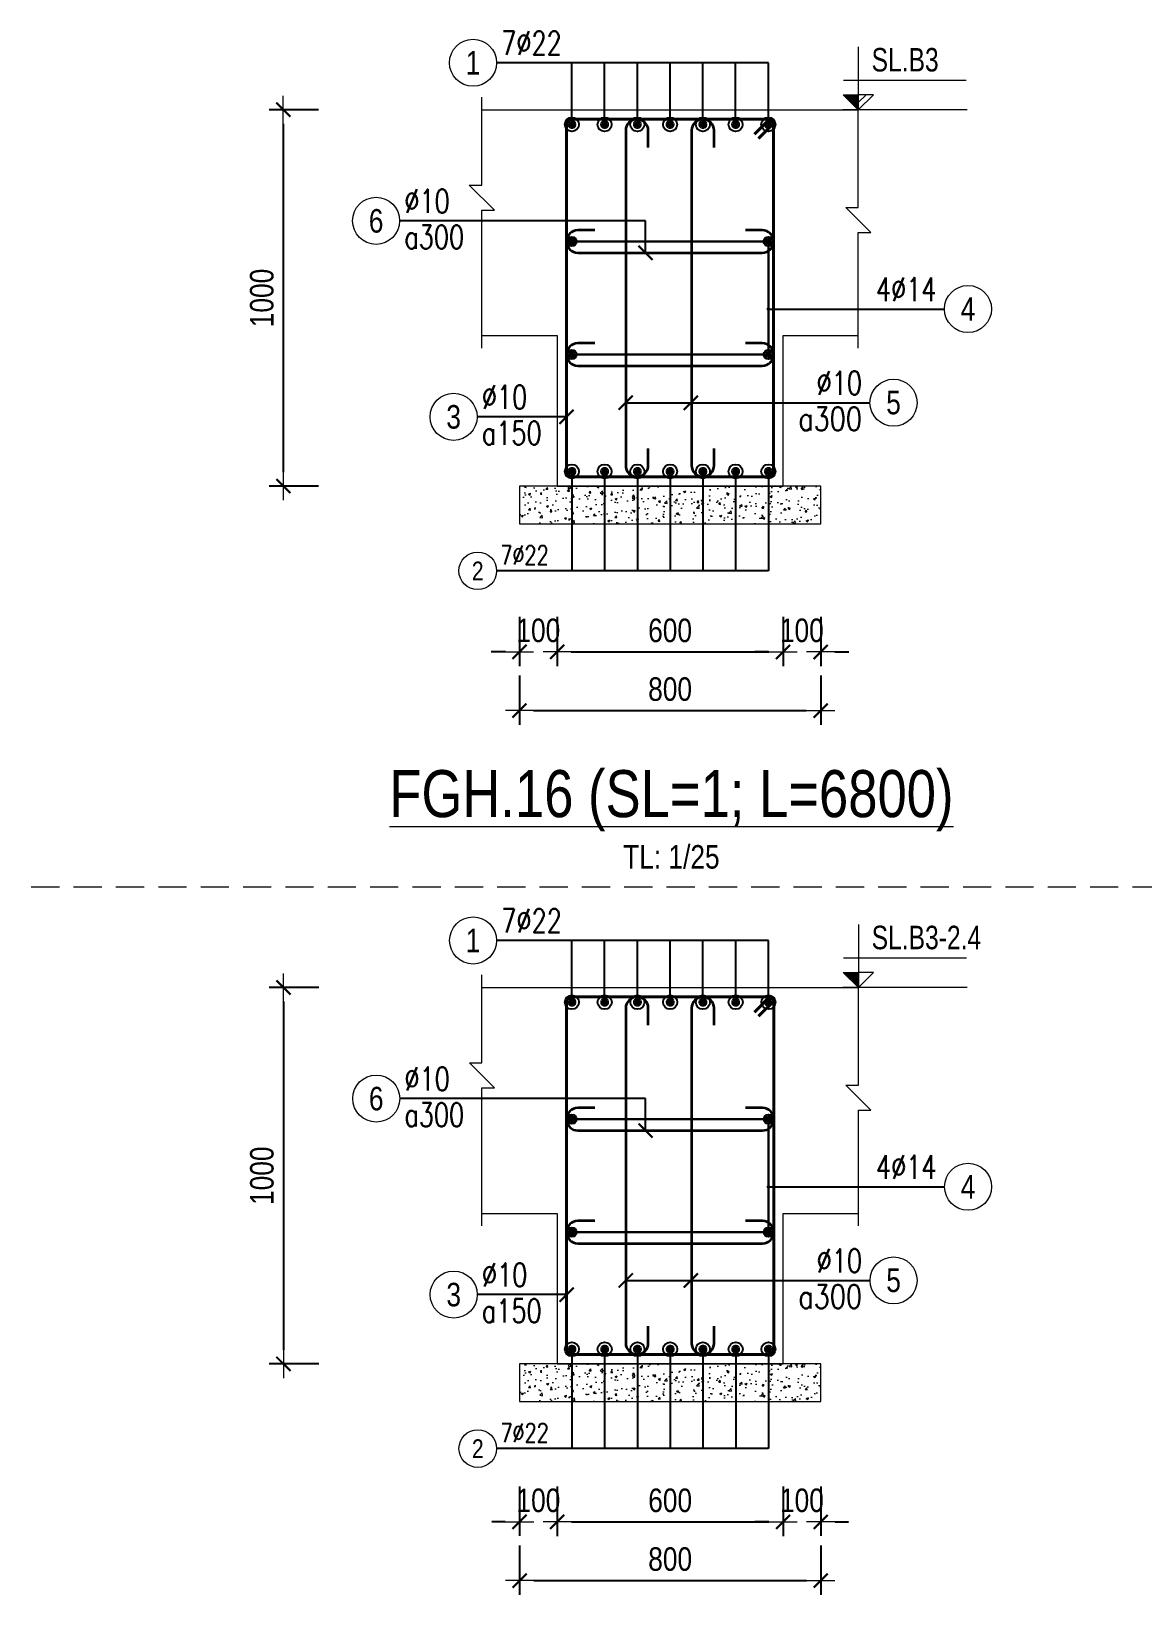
# Model space of a CAD drawing. Header units: millimetres. Extents: x -134772 to 596971, y -129535 to 35703.
# Drawn here: x 42957 to 45910, y -13426 to -9272 of the extents above; entities that cross this region are included whole.
import ezdxf
from ezdxf.enums import TextEntityAlignment as Align

# ---------------------------------------------------------------- set-up
doc = ezdxf.new("R2010")
doc.units = ezdxf.units.MM
doc.header["$MEASUREMENT"] = 0
doc.linetypes.add('HIDDEN', pattern=[0.375, 0.25, -0.125])
doc.layers.get('Defpoints').update_dxf_attribs({"color": 252})
for name, color, linetype, lineweight in [('NDC_S_ANNO', 7, 'Continuous', 20), ('NDC_S_CONTINUOUS', 3, 'Continuous', 20), ('NDC_S_DIM', 1, 'Continuous', 9), ('NDC_S_HATCH MATERIAL', 8, 'Continuous', 13), ('NDC_S_REBAR', 4, 'Continuous', 35), ('NDC_S_STIRRUP', 4, 'Continuous', 40), ('NDC_S_TEXT SYMBOL', 7, 'Continuous', 20), ('NDC_S_THIN LINE', 1, 'Continuous', 5), ('NDC_S_VN TEXT', 7, 'Continuous', 9)]:
    doc.layers.add(name, color=color, linetype=linetype, lineweight=lineweight)
doc.styles.add('ARIAL', font='arial.ttf', dxfattribs={"width": 0.8})
doc.styles.add('NDC_ANNO', font='', dxfattribs={"width": 0.8})
doc.styles.add('NDC_ROMANS', font='romans.shx', dxfattribs={"width": 0.8})
doc.styles.get('NDC_ANNO').set_extended_font_data('Dotum')
doc.dimstyles.new('NDC_dim_25', dxfattribs={"dimscale": 25, "dimtxt": 2.5, "dimasz": 1.5, "dimexe": 1.5, "dimexo": 0, "dimgap": 1, "dimtad": 1, "dimdec": 0, "dimzin": 0, "dimdsep": 46, "dimtxsty": 'ARIAL', "dimblk": 'DIMMARK', "dimcen": 0.09, "dimdle": 1.2, "dimclrd": 1, "dimclre": 1, "dimclrt": 3, "dimadec": 0, "dimazin": 0, "dimtfac": 1, "dimtdec": 0, "dimtix": 1, "dimtofl": 0, "dimtmove": 0, "dimatfit": 3, "dimfxl": 3.75, "dimfxlon": 1, "dimtolj": 1, "dimtzin": 0, "dimarcsym": 0})

# ---------------------------------------------------------------- blocks, each defined once
blk = doc.blocks.new('DIMMARK')
at = {"layer": 'NDC_S_DIM', "color": 1}
blk.add_line((-1.5, 0), (1, 0), dxfattribs=at)
at = {"layer": 'NDC_S_DIM', "color": 2, "const_width": 0.15}
blk.add_lwpolyline([(-0.5, -0.5), (0.5, 0.5)], dxfattribs=at)
blk = doc.blocks.new('*D1649')
at = {"layer": 'Defpoints', "color": 0, "linetype": 'HIDDEN', "transparency": 16777216}
for p in [(44254.3, -10621.4), (45054.3, -10621.4), (45054.3, -11077.4)]:
    blk.add_point(p, dxfattribs=at)
at = {"layer": 'NDC_S_DIM', "color": 1, "linetype": 'HIDDEN', "lineweight": -2, "transparency": 16777216}
for p, q in [((44254.3, -10983.6), (44254.3, -11114.9)), ((45054.3, -10983.6), (45054.3, -11114.9)), ((44291.8, -11077.4), (45016.8, -11077.4))]:
    blk.add_line(p, q, dxfattribs=at)
at = {"layer": 'NDC_S_DIM', "color": 1, "linetype": 'HIDDEN', "lineweight": -2, "transparency": 16777216, "xscale": 37.5, "yscale": 37.5, "zscale": 37.5, "rotation": 180}
blk.add_blockref('DIMMARK', (44254.3, -11077.4), dxfattribs=at)
at = {"layer": 'NDC_S_DIM', "color": 1, "linetype": 'HIDDEN', "lineweight": -2, "transparency": 16777216, "xscale": 37.5, "yscale": 37.5, "zscale": 37.5}
blk.add_blockref('DIMMARK', (45054.3, -11077.4), dxfattribs=at)
at = {"layer": 'NDC_S_DIM', "color": 3, "linetype": 'HIDDEN', "transparency": 16777216, "insert": (44654.3, -11020.5), "char_height": 62.5, "attachment_point": 5, "style": 'ARIAL'}
blk.add_mtext('\\A1;800', dxfattribs=at)
blk = doc.blocks.new('kata_block_TD')
at = {"color": 6, "linetype": 'ByBlock', "lineweight": -2, "style": 'ARIAL', "width": 0.8}
blk.add_attdef('SECTDET2', text='', height=5, dxfattribs=at).set_placement((0, 7.97), align=Align.CENTER)
at = {"color": 0, "linetype": 'ByBlock', "lineweight": -2, "style": 'ARIAL', "width": 0.8}
blk.add_attdef('SECTDET1', text='', height=5, dxfattribs=at).set_placement((0, 1.47), align=Align.CENTER)
at = {"color": 3, "lineweight": 25, "style": 'ARIAL', "width": 0.8}
blk.add_attdef('SSCALE', text='', height=2.5, dxfattribs=at).set_placement((0, -4), align=Align.CENTER)
blk = doc.blocks.new('*D1650')
at = {"layer": 'Defpoints', "color": 0, "linetype": 'HIDDEN', "transparency": 16777216}
for p in [(45054.3, -10621.4), (44954.3, -10827.7), (45054.3, -10921.4)]:
    blk.add_point(p, dxfattribs=at)
at = {"layer": 'NDC_S_DIM', "color": 1, "linetype": 'HIDDEN', "lineweight": -2, "transparency": 16777216}
for p, q in [((44954.3, -10827.7), (44954.3, -10958.9)), ((45054.3, -10827.7), (45054.3, -10958.9)), ((44916.8, -10921.4), (44879.3, -10921.4)), ((45091.8, -10921.4), (45129.3, -10921.4))]:
    blk.add_line(p, q, dxfattribs=at)
at = {"layer": 'NDC_S_DIM', "color": 1, "linetype": 'HIDDEN', "lineweight": -2, "transparency": 16777216, "xscale": 37.5, "yscale": 37.5, "zscale": 37.5}
blk.add_blockref('DIMMARK', (44954.3, -10921.4), dxfattribs=at)
at = {"layer": 'NDC_S_DIM', "color": 1, "linetype": 'HIDDEN', "lineweight": -2, "transparency": 16777216, "xscale": 37.5, "yscale": 37.5, "zscale": 37.5, "rotation": 180}
blk.add_blockref('DIMMARK', (45054.3, -10921.4), dxfattribs=at)
at = {"layer": 'NDC_S_DIM', "color": 3, "linetype": 'HIDDEN', "transparency": 16777216, "insert": (45004.3, -10864.5), "char_height": 62.5, "attachment_point": 5, "style": 'ARIAL'}
blk.add_mtext('\\A1;100', dxfattribs=at)
blk = doc.blocks.new('*D1651')
at = {"layer": 'Defpoints', "color": 0, "linetype": 'HIDDEN', "transparency": 16777216}
for p in [(44254.3, -10621.4), (44354.3, -10827.7), (44254.3, -10921.4)]:
    blk.add_point(p, dxfattribs=at)
at = {"layer": 'NDC_S_DIM', "color": 1, "linetype": 'HIDDEN', "lineweight": -2, "transparency": 16777216}
for p, q in [((44254.3, -10827.7), (44254.3, -10958.9)), ((44354.3, -10827.7), (44354.3, -10958.9)), ((44216.8, -10921.4), (44179.3, -10921.4)), ((44391.8, -10921.4), (44429.3, -10921.4))]:
    blk.add_line(p, q, dxfattribs=at)
at = {"layer": 'NDC_S_DIM', "color": 1, "linetype": 'HIDDEN', "lineweight": -2, "transparency": 16777216, "xscale": 37.5, "yscale": 37.5, "zscale": 37.5}
blk.add_blockref('DIMMARK', (44254.3, -10921.4), dxfattribs=at)
at = {"layer": 'NDC_S_DIM', "color": 1, "linetype": 'HIDDEN', "lineweight": -2, "transparency": 16777216, "xscale": 37.5, "yscale": 37.5, "zscale": 37.5, "rotation": 180}
blk.add_blockref('DIMMARK', (44354.3, -10921.4), dxfattribs=at)
at = {"layer": 'NDC_S_DIM', "color": 3, "linetype": 'HIDDEN', "transparency": 16777216, "insert": (44304.3, -10864.5), "char_height": 62.5, "attachment_point": 5, "style": 'ARIAL'}
blk.add_mtext('\\A1;100', dxfattribs=at)
blk = doc.blocks.new('kata_block_THEP')
at = {"layer": 'NDC_S_REBAR', "color": 0}
for p, q in [((-0.5, 0), (0.5, 0)), ((-0.35, 0.35), (0.35, -0.35)), ((0.35, 0.35), (-0.35, -0.35)), ((0, 0.5), (0, -0.5))]:
    blk.add_line(p, q, dxfattribs=at)
at = {"layer": 'NDC_S_REBAR', "color": 0, "const_width": 0.0833}
blk.add_lwpolyline([(-0.5, 0, 1), (0.5, 0, 1), (-0.5, 0, 1)], format="xyb", dxfattribs=at)
blk = doc.blocks.new('kata_block_CT')
at = {"layer": 'NDC_S_ANNO'}
blk.add_hatch(color=3, dxfattribs=at).paths.add_polyline_path([(0, 1.6), (-1.61, 1.6), (0, 0)])
at = {"layer": 'NDC_S_ANNO', "ltscale": 50}
h = blk.add_hatch(dxfattribs=at)
h.set_pattern_fill('ANSI31', color=256, scale=1.406251, style=0)
h.set_pattern_definition([(45, (0, 5e-12), (-3.157, 3.157), [])])
h.paths.add_polyline_path([(0, 1.6), (0, 0), (1.61, 1.6)])
for p, q in [((-1.59, 3.14), (11.47, 3.14)), ((11.56, 0), (-1.64, 0))]:
    blk.add_line(p, q, dxfattribs=at)
for points in [[(0, 6.69), (0, 0)], [(0, 0), (-1.61, 1.6), (0, 1.6)], [(0, 0), (1.61, 1.6), (0, 1.6)]]:
    blk.add_lwpolyline(points, dxfattribs=at)
at = {"layer": 'NDC_S_ANNO', "color": 8, "ltscale": 50}
blk.add_lwpolyline([(0, 0), (-1.61, 1.6), (0, 1.6)], dxfattribs=at)
at = {"layer": 'NDC_S_TEXT SYMBOL', "color": 3, "style": 'NDC_ANNO', "width": 0.8}
blk.add_attdef('CT', (1.41, 4.07), '', height=2.5, dxfattribs=at)
blk = doc.blocks.new('*D1652')
at = {"layer": 'Defpoints', "color": 0, "transparency": 16777216}
for p in [(44354.3, -10521.4), (44954.3, -10521.4), (44954.3, -10921.4)]:
    blk.add_point(p, dxfattribs=at)
at = {"layer": 'NDC_S_DIM', "color": 1, "lineweight": -2, "transparency": 16777216}
for p, q in [((44354.3, -10827.7), (44354.3, -10958.9)), ((44954.3, -10827.7), (44954.3, -10958.9)), ((44391.8, -10921.4), (44916.8, -10921.4))]:
    blk.add_line(p, q, dxfattribs=at)
at = {"layer": 'NDC_S_DIM', "color": 1, "lineweight": -2, "transparency": 16777216, "xscale": 37.5, "yscale": 37.5, "zscale": 37.5, "rotation": 180}
blk.add_blockref('DIMMARK', (44354.3, -10921.4), dxfattribs=at)
at = {"layer": 'NDC_S_DIM', "color": 1, "lineweight": -2, "transparency": 16777216, "xscale": 37.5, "yscale": 37.5, "zscale": 37.5}
blk.add_blockref('DIMMARK', (44954.3, -10921.4), dxfattribs=at)
at = {"layer": 'NDC_S_DIM', "color": 3, "transparency": 16777216, "insert": (44654.3, -10864.5), "char_height": 62.5, "attachment_point": 5, "style": 'ARIAL'}
blk.add_mtext('\\A1;600', dxfattribs=at)
blk = doc.blocks.new('*D1653')
at = {"layer": 'Defpoints', "color": 0, "transparency": 16777216}
for p in [(44132.9, -9480.9), (43626.9, -10480.9), (44132.9, -10480.9)]:
    blk.add_point(p, dxfattribs=at)
at = {"layer": 'NDC_S_DIM', "color": 1, "lineweight": -2, "transparency": 16777216}
for p, q in [((43720.6, -9480.9), (43589.4, -9480.9)), ((43626.9, -9518.4), (43626.9, -10443.4)), ((43720.6, -10480.9), (43589.4, -10480.9))]:
    blk.add_line(p, q, dxfattribs=at)
at = {"layer": 'NDC_S_DIM', "color": 1, "lineweight": -2, "transparency": 16777216, "xscale": 37.5, "yscale": 37.5, "zscale": 37.5}
for p, rotation in [((43626.9, -9480.9), 90), ((43626.9, -10480.9), 270)]:
    blk.add_blockref('DIMMARK', p, dxfattribs=dict(at, rotation=rotation))
at = {"layer": 'NDC_S_DIM', "color": 3, "transparency": 16777216, "insert": (43570, -9980.9), "char_height": 62.5, "attachment_point": 5, "rotation": 90, "style": 'ARIAL'}
blk.add_mtext('\\A1;1000', dxfattribs=at)
blk = doc.blocks.new('*U11')
blk.add_circle((-2.5, 0), 2.5)
at = {"layer": 'NDC_S_VN TEXT', "color": 3, "style": 'NDC_ROMANS', "width": 0.75}
for tag, p in [('DK1', (0.5, 0.85)), ('KC1', (0.5, -2.97))]:
    blk.add_attdef(tag, p, '', height=2.5, dxfattribs=at)
at = {"layer": 'NDC_S_VN TEXT', "color": 7, "style": 'ARIAL', "width": 0.8}
blk.add_attdef('SH2', text='', height=2.5, dxfattribs=at).set_placement((-2.5, 0), align=Align.MIDDLE)
blk = doc.blocks.new('*U623')
blk.add_circle((-2.5, 0), 2.5)
at = {"layer": 'NDC_S_VN TEXT', "color": 3, "style": 'NDC_ROMANS', "width": 0.75}
blk.add_attdef('DK1', (0.5, 0.85), '', height=2.5, dxfattribs=at)
at = {"layer": 'NDC_S_VN TEXT', "color": 7, "style": 'ARIAL', "width": 0.8}
blk.add_attdef('SH2', text='', height=2.5, dxfattribs=at).set_placement((-2.5, 0), align=Align.MIDDLE)
blk = doc.blocks.new('*U624')
blk.add_circle((2.5, 0), 2.5)
at = {"layer": 'NDC_S_VN TEXT', "color": 3, "style": 'NDC_ROMANS', "width": 0.75}
blk.add_attdef('DK2', text='', height=2.5, dxfattribs=at).set_placement((-0.85, 0.85), align=Align.RIGHT)
at = {"layer": 'NDC_S_VN TEXT', "color": 7, "style": 'ARIAL', "width": 0.8}
blk.add_attdef('SH3', text='', height=2.5, dxfattribs=at).set_placement((2.5, 0), align=Align.MIDDLE)
blk = doc.blocks.new('*U12')
blk.add_circle((2.5, 0), 2.5)
at = {"layer": 'NDC_S_VN TEXT', "color": 3, "style": 'NDC_ROMANS'}
for tag, width, p in [('DK2', 0.75, (-0.85, 0.85)), ('KC2', 0.8, (-0.85, -2.97))]:
    blk.add_attdef(tag, text='', height=2.5, dxfattribs=dict(at, width=width)).set_placement(p, align=Align.RIGHT)
at = {"layer": 'NDC_S_VN TEXT', "color": 7, "style": 'ARIAL', "width": 0.8}
blk.add_attdef('SH3', text='', height=2.5, dxfattribs=at).set_placement((2.5, 0), align=Align.MIDDLE)
blk = doc.blocks.new('*D1698')
at = {"layer": 'Defpoints', "color": 0, "transparency": 16777216}
for p in [(44133.1, -11813.1), (43627.1, -12813.1), (44133.1, -12813.1)]:
    blk.add_point(p, dxfattribs=at)
at = {"layer": 'NDC_S_DIM', "color": 1, "lineweight": -2, "transparency": 16777216}
for p, q in [((43720.8, -11813.1), (43589.6, -11813.1)), ((43627.1, -11850.6), (43627.1, -12775.6)), ((43720.8, -12813.1), (43589.6, -12813.1))]:
    blk.add_line(p, q, dxfattribs=at)
at = {"layer": 'NDC_S_DIM', "color": 1, "lineweight": -2, "transparency": 16777216, "xscale": 37.5, "yscale": 37.5, "zscale": 37.5}
for p, rotation in [((43627.1, -11813.1), 90), ((43627.1, -12813.1), 270)]:
    blk.add_blockref('DIMMARK', p, dxfattribs=dict(at, rotation=rotation))
at = {"layer": 'NDC_S_DIM', "color": 3, "transparency": 16777216, "insert": (43570.2, -12313.1), "char_height": 62.5, "attachment_point": 5, "rotation": 90, "style": 'ARIAL'}
blk.add_mtext('\\A1;1000', dxfattribs=at)
blk = doc.blocks.new('*D1699')
at = {"layer": 'Defpoints', "color": 0, "transparency": 16777216}
for p in [(44354.5, -12832.9), (44954.5, -12832.9), (44954.5, -13232.9)]:
    blk.add_point(p, dxfattribs=at)
at = {"layer": 'NDC_S_DIM', "color": 1, "lineweight": -2, "transparency": 16777216}
for p, q in [((44354.5, -13139.2), (44354.5, -13270.4)), ((44954.5, -13139.2), (44954.5, -13270.4)), ((44392, -13232.9), (44917, -13232.9))]:
    blk.add_line(p, q, dxfattribs=at)
at = {"layer": 'NDC_S_DIM', "color": 1, "lineweight": -2, "transparency": 16777216, "xscale": 37.5, "yscale": 37.5, "zscale": 37.5, "rotation": 180}
blk.add_blockref('DIMMARK', (44354.5, -13232.9), dxfattribs=at)
at = {"layer": 'NDC_S_DIM', "color": 1, "lineweight": -2, "transparency": 16777216, "xscale": 37.5, "yscale": 37.5, "zscale": 37.5}
blk.add_blockref('DIMMARK', (44954.5, -13232.9), dxfattribs=at)
at = {"layer": 'NDC_S_DIM', "color": 3, "transparency": 16777216, "insert": (44654.5, -13176), "char_height": 62.5, "attachment_point": 5, "style": 'ARIAL'}
blk.add_mtext('\\A1;600', dxfattribs=at)
blk = doc.blocks.new('*D1700')
at = {"layer": 'Defpoints', "color": 0, "linetype": 'HIDDEN', "transparency": 16777216}
for p in [(44254.5, -12932.9), (44354.5, -13139.2), (44254.5, -13232.9)]:
    blk.add_point(p, dxfattribs=at)
at = {"layer": 'NDC_S_DIM', "color": 1, "linetype": 'HIDDEN', "lineweight": -2, "transparency": 16777216}
for p, q in [((44254.5, -13139.2), (44254.5, -13270.4)), ((44354.5, -13139.2), (44354.5, -13270.4)), ((44217, -13232.9), (44179.5, -13232.9)), ((44392, -13232.9), (44429.5, -13232.9))]:
    blk.add_line(p, q, dxfattribs=at)
at = {"layer": 'NDC_S_DIM', "color": 1, "linetype": 'HIDDEN', "lineweight": -2, "transparency": 16777216, "xscale": 37.5, "yscale": 37.5, "zscale": 37.5}
blk.add_blockref('DIMMARK', (44254.5, -13232.9), dxfattribs=at)
at = {"layer": 'NDC_S_DIM', "color": 1, "linetype": 'HIDDEN', "lineweight": -2, "transparency": 16777216, "xscale": 37.5, "yscale": 37.5, "zscale": 37.5, "rotation": 180}
blk.add_blockref('DIMMARK', (44354.5, -13232.9), dxfattribs=at)
at = {"layer": 'NDC_S_DIM', "color": 3, "linetype": 'HIDDEN', "transparency": 16777216, "insert": (44304.5, -13176), "char_height": 62.5, "attachment_point": 5, "style": 'ARIAL'}
blk.add_mtext('\\A1;100', dxfattribs=at)
blk = doc.blocks.new('*D1701')
at = {"layer": 'Defpoints', "color": 0, "linetype": 'HIDDEN', "transparency": 16777216}
for p in [(45054.5, -12932.9), (44954.5, -13139.2), (45054.5, -13232.9)]:
    blk.add_point(p, dxfattribs=at)
at = {"layer": 'NDC_S_DIM', "color": 1, "linetype": 'HIDDEN', "lineweight": -2, "transparency": 16777216}
for p, q in [((44954.5, -13139.2), (44954.5, -13270.4)), ((45054.5, -13139.2), (45054.5, -13270.4)), ((44917, -13232.9), (44879.5, -13232.9)), ((45092, -13232.9), (45129.5, -13232.9))]:
    blk.add_line(p, q, dxfattribs=at)
at = {"layer": 'NDC_S_DIM', "color": 1, "linetype": 'HIDDEN', "lineweight": -2, "transparency": 16777216, "xscale": 37.5, "yscale": 37.5, "zscale": 37.5}
blk.add_blockref('DIMMARK', (44954.5, -13232.9), dxfattribs=at)
at = {"layer": 'NDC_S_DIM', "color": 1, "linetype": 'HIDDEN', "lineweight": -2, "transparency": 16777216, "xscale": 37.5, "yscale": 37.5, "zscale": 37.5, "rotation": 180}
blk.add_blockref('DIMMARK', (45054.5, -13232.9), dxfattribs=at)
at = {"layer": 'NDC_S_DIM', "color": 3, "linetype": 'HIDDEN', "transparency": 16777216, "insert": (45004.5, -13176), "char_height": 62.5, "attachment_point": 5, "style": 'ARIAL'}
blk.add_mtext('\\A1;100', dxfattribs=at)
blk = doc.blocks.new('*D1702')
at = {"layer": 'Defpoints', "color": 0, "linetype": 'HIDDEN', "transparency": 16777216}
for p in [(44254.5, -12932.9), (45054.5, -12932.9), (45054.5, -13388.9)]:
    blk.add_point(p, dxfattribs=at)
at = {"layer": 'NDC_S_DIM', "color": 1, "linetype": 'HIDDEN', "lineweight": -2, "transparency": 16777216}
for p, q in [((44254.5, -13295.2), (44254.5, -13426.4)), ((45054.5, -13295.2), (45054.5, -13426.4)), ((44292, -13388.9), (45017, -13388.9))]:
    blk.add_line(p, q, dxfattribs=at)
at = {"layer": 'NDC_S_DIM', "color": 1, "linetype": 'HIDDEN', "lineweight": -2, "transparency": 16777216, "xscale": 37.5, "yscale": 37.5, "zscale": 37.5, "rotation": 180}
blk.add_blockref('DIMMARK', (44254.5, -13388.9), dxfattribs=at)
at = {"layer": 'NDC_S_DIM', "color": 1, "linetype": 'HIDDEN', "lineweight": -2, "transparency": 16777216, "xscale": 37.5, "yscale": 37.5, "zscale": 37.5}
blk.add_blockref('DIMMARK', (45054.5, -13388.9), dxfattribs=at)
at = {"layer": 'NDC_S_DIM', "color": 3, "linetype": 'HIDDEN', "transparency": 16777216, "insert": (44654.5, -13332), "char_height": 62.5, "attachment_point": 5, "style": 'ARIAL'}
blk.add_mtext('\\A1;800', dxfattribs=at)

msp = doc.modelspace()

# ---------------------------------------------------------------- hatches: boundary and pattern name
at = {"layer": 'NDC_S_HATCH MATERIAL'}
h = msp.add_hatch(dxfattribs=at)
h.set_pattern_fill('AR-CONC', color=256, scale=8)
h.set_pattern_definition([(50, (33654.28, 16139.234), (57.380815, -5.02017), [6, -66]), (355, (33654.28, 16139.234), (-11.10011, 60.17537), [4.8, -52.8]), (100.45144, (33659.06, 16138.815), (46.28071, 55.1552), [5.09922, -56.09137]), (46.1842, (33654.28, 16155.234), (85.3793, -13.24154), [9, -99]), (96.63564, (33661.395, 16154.13), (74.77296, 77.92949), [7.64883, -84.1371]), (351.18416, (33654.28, 16155.23), (74.77296, 77.9295), [7.2, -79.2]), (21, (33662.28, 16151.234), (47.752564, -32.20951), [6, -66]), (326, (33662.28, 16151.234), (19.46523, 58.012), [4.8, -52.8]), (71.45144, (33666.26, 16148.55), (67.21779, 25.80249), [5.09922, -56.09137]), (37.5, (33654.28, 16139.234), (0.972788, 26.631508), [0, -52.16, 0, -53.6, 0, -53]), (7.5, (33654.28, 16139.234), (21.045563, 31.552937), [0, -30.56, 0, -50.96, 0, -20.2]), (327.5, (33636.44, 16139.234), (42.705795, -1.80439), [0, -20, 0, -62.4, 0, -82.8]), (317.5, (33628.44, 16139.234), (46.654894, 8.0084), [0, -26, 0, -41.44, 0, -58.8])])
h.paths.add_polyline_path([(44254.3, -10480.9), (45054.3, -10480.9), (45054.3, -10580.9), (44254.3, -10580.9)])
h = msp.add_hatch(dxfattribs=at)
h.set_pattern_fill('AR-CONC', color=256, scale=8)
h.set_pattern_definition([(50, (33654.48, 13807.086), (57.380815, -5.02017), [6, -66]), (355, (33654.48, 13807.086), (-11.10011, 60.17537), [4.8, -52.8]), (100.45144, (33659.26, 13806.67), (46.28071, 55.1552), [5.09922, -56.09137]), (46.1842, (33654.48, 13823.09), (85.3793, -13.24154), [9, -99]), (96.63564, (33661.596, 13821.98), (74.77296, 77.92949), [7.64883, -84.1371]), (351.18416, (33654.48, 13823.09), (74.77296, 77.9295), [7.2, -79.2]), (21, (33662.48, 13819.086), (47.752564, -32.20951), [6, -66]), (326, (33662.48, 13819.086), (19.46523, 58.012), [4.8, -52.8]), (71.45144, (33666.46, 13816.4), (67.21779, 25.80249), [5.09922, -56.09137]), (37.5, (33654.48, 13807.086), (0.972788, 26.631508), [0, -52.16, 0, -53.6, 0, -53]), (7.5, (33654.48, 13807.086), (21.045563, 31.552937), [0, -30.56, 0, -50.96, 0, -20.2]), (327.5, (33636.64, 13807.086), (42.705795, -1.80439), [0, -20, 0, -62.4, 0, -82.8]), (317.5, (33628.64, 13807.086), (46.654894, 8.0084), [0, -26, 0, -41.44, 0, -58.8])])
h.paths.add_polyline_path([(44254.5, -12813.1), (45054.5, -12813.1), (45054.5, -12913.1), (44254.5, -12913.1)])

# ---------------------------------------------------------------- linework, layer by layer
at = {"layer": 'NDC_S_CONTINUOUS'}
for points in [[(44154.3, -9480.9), (44354.3, -9480.9), (44354.3, -9480.9), (44954.3, -9480.9), (44954.3, -9480.9), (45154.3, -9480.9)], [(44154.3, -10080.9), (44354.3, -10080.9), (44354.3, -10480.9), (44954.3, -10480.9), (44954.3, -10080.9), (45154.3, -10080.9)], [(44154.5, -11813.1), (44354.5, -11813.1), (44354.5, -11813.1), (44954.5, -11813.1), (44954.5, -11813.1), (45154.5, -11813.1)], [(44154.5, -12413.1), (44354.5, -12413.1), (44354.5, -12813.1), (44954.5, -12813.1), (44954.5, -12413.1), (45154.5, -12413.1)]]:
    msp.add_lwpolyline(points, dxfattribs=at)
at = {"layer": 'NDC_S_HATCH MATERIAL', "linetype": 'HIDDEN', "ltscale": 300}
msp.add_line((42957.4, -11545.6), (60888.9, -11544.1), dxfattribs=at)
at = {"layer": 'NDC_S_HATCH MATERIAL', "ltscale": 1500}
for points in [[(44254.3, -10580.9), (45054.3, -10580.9), (45054.3, -10480.9), (44254.3, -10480.9)], [(44254.5, -12913.1), (45054.5, -12913.1), (45054.5, -12813.1), (44254.5, -12813.1)]]:
    msp.add_lwpolyline(points, close=True, dxfattribs=at)
at = {"layer": 'NDC_S_REBAR'}
for points in [[(44596.3, -9580.7), (44596.3, -9535.7, 1), (44536.3, -9535.7), (44536.3, -10425.7, 1), (44596.3, -10425.7), (44596.3, -10380.7)], [(44771.3, -9580.7), (44771.3, -9535.7, 1), (44711.3, -9535.7), (44711.3, -10425.7, 1), (44771.3, -10425.7), (44771.3, -10380.7)], [(44454.3, -9800.9), (44409.3, -9800.9, 1), (44409.3, -9860.9), (44899.3, -9860.9, 1), (44899.3, -9800.9), (44854.3, -9800.9)], [(44454.3, -10100.9), (44409.3, -10100.9, 1), (44409.3, -10160.9), (44899.3, -10160.9, 1), (44899.3, -10100.9), (44854.3, -10100.9)], [(44596.5, -11912.8), (44596.5, -11867.8, 1), (44536.5, -11867.8), (44536.5, -12757.8, 1), (44596.5, -12757.8), (44596.5, -12712.8)], [(44771.5, -11912.8), (44771.5, -11867.8, 1), (44711.5, -11867.8), (44711.5, -12757.8, 1), (44771.5, -12757.8), (44771.5, -12712.8)], [(44454.5, -12133.1), (44409.5, -12133.1, 1), (44409.5, -12193.1), (44899.5, -12193.1, 1), (44899.5, -12133.1), (44854.5, -12133.1)], [(44454.5, -12433.1), (44409.5, -12433.1, 1), (44409.5, -12493.1), (44899.5, -12493.1, 1), (44899.5, -12433.1), (44854.5, -12433.1)]]:
    msp.add_lwpolyline(points, format="xyb", dxfattribs=at)
at = {"layer": 'NDC_S_STIRRUP'}
for points in [[(44878.3, -9545.9), (44918.3, -9505.9, -0.414214), (44929.3, -9516.9), (44929.3, -10444.9, -0.414214), (44918.3, -10455.9), (44390.3, -10455.9, -0.414214), (44379.3, -10444.9), (44379.3, -9516.9, -0.414214), (44390.3, -9505.9), (44918.3, -9505.9, -0.414214), (44929.3, -9516.9), (44889.3, -9556.9)], [(44878.5, -11878.1), (44918.5, -11838.1, -0.414214), (44929.5, -11849.1), (44929.5, -12777.1, -0.414214), (44918.5, -12788.1), (44390.5, -12788.1, -0.414214), (44379.5, -12777.1), (44379.5, -11849.1, -0.414214), (44390.5, -11838.1), (44918.5, -11838.1, -0.414214), (44929.5, -11849.1), (44889.5, -11889.1)]]:
    msp.add_lwpolyline(points, format="xyb", dxfattribs=at)
at = {"layer": 'NDC_S_THIN LINE'}
for points in [[(44154.3, -10114.2), (44154.3, -9747.5), (44187.6, -9747.5), (44121, -9680.8), (44154.3, -9680.8), (44154.3, -9447.6)], [(45154.3, -10114.2), (45154.3, -9806.9), (45187.6, -9806.9), (45121, -9740.3), (45154.3, -9740.3), (45154.3, -9447.6)], [(44154.5, -12446.4), (44154.5, -12079.6), (44187.8, -12079.6), (44121.2, -12012.9), (44154.5, -12012.9), (44154.5, -11779.7)], [(45154.5, -12446.4), (45154.5, -12139.1), (45187.8, -12139.1), (45121.2, -12072.4), (45154.5, -12072.4), (45154.5, -11779.7)]]:
    msp.add_lwpolyline(points, dxfattribs=at)

# ---------------------------------------------------------------- block references
at = {"layer": 'NDC_S_REBAR', "xscale": 22, "yscale": 22, "zscale": 22}
for p in [(44393.3, -9519.9), (44480.3, -9519.9), (44567.3, -9519.9), (44654.3, -9519.9), (44741.3, -9519.9), (44828.3, -9519.9), (44915.3, -9519.9), (44393.3, -9830.9), (44915.3, -9830.9), (44393.3, -10130.9), (44915.3, -10130.9), (44393.3, -10441.9), (44480.3, -10441.9), (44567.3, -10441.9), (44654.3, -10441.9), (44741.3, -10441.9), (44828.3, -10441.9), (44915.3, -10441.9), (44393.5, -11852.1), (44480.5, -11852.1), (44567.5, -11852.1), (44654.5, -11852.1), (44741.5, -11852.1), (44828.5, -11852.1), (44915.5, -11852.1), (44393.5, -12163.1), (44915.5, -12163.1), (44393.5, -12463.1), (44915.5, -12463.1), (44393.5, -12774.1), (44480.5, -12774.1), (44567.5, -12774.1), (44654.5, -12774.1), (44741.5, -12774.1), (44828.5, -12774.1), (44915.5, -12774.1)]:
    msp.add_blockref('kata_block_THEP', p, dxfattribs=at)
at = {"layer": 'NDC_S_REBAR', "color": 3, "xscale": 16, "yscale": 16, "zscale": 16}
for p in [(44393.3, -9519.9), (44393.3, -9830.9), (44393.3, -10441.9), (44393.5, -11852.1), (44393.5, -12163.1), (44393.5, -12774.1)]:
    msp.add_blockref('kata_block_THEP', p, dxfattribs=at)
at = {"layer": 'NDC_S_THIN LINE'}
for name, p, xscale, yscale, zscale, values in [('*U623', (44193.3, -9355.9), 25, 25, 25, {'SH2': '1', 'DK1': '7%%c22'}), ('*U11', (43935.9, -9775.9), 25, 25, 25, {'SH2': '6', 'DK1': '%%c10', 'KC1': 'a300'}), ('*U624', (45383.1, -10010.3), 25, 25, 25, {'SH3': '4', 'DK2': '4%%c14'}), ('*U12', (45185.3, -10259.2), 25, 25, 25, {'SH3': '5', 'DK2': '%%c10', 'KC2': 'a300'}), ('*U11', (44141.8, -10296.7), 25, 25, 25, {'SH2': '3', 'DK1': '%%c10', 'KC1': 'a150'}), ('*U623', (44193.3, -10705.9), 20, 20, 20, {'SH2': '2', 'DK1': '7%%c22'}), ('*U623', (44193.5, -11688.1), 25, 25, 25, {'SH2': '1', 'DK1': '7%%c22'}), ('*U11', (43936.1, -12108.1), 25, 25, 25, {'SH2': '6', 'DK1': '%%c10', 'KC1': 'a300'}), ('*U624', (45383.3, -12342.5), 25, 25, 25, {'SH3': '4', 'DK2': '4%%c14'}), ('*U11', (44142, -12628.9), 25, 25, 25, {'SH2': '3', 'DK1': '%%c10', 'KC1': 'a150'}), ('*U12', (45185.5, -12591.3), 25, 25, 25, {'SH3': '5', 'DK2': '%%c10', 'KC2': 'a300'}), ('*U623', (44193.5, -13038.1), 20, 20, 20, {'SH2': '2', 'DK1': '7%%c22'})]:
    msp.add_blockref(name, p, dxfattribs=dict(at, xscale=xscale, yscale=yscale, zscale=zscale)).add_auto_attribs(values)
at = {"layer": 'NDC_S_VN TEXT', "xscale": 25, "yscale": 25, "zscale": 25}
for p, values in [((45154.3, -9480.9), {'CT': 'SL.B3'}), ((45154.5, -11813.1), {'CT': 'SL.B3-2.4'})]:
    msp.add_blockref('kata_block_CT', p, dxfattribs=at).add_auto_attribs(values)
at = {"layer": 'NDC_S_VN TEXT'}
ref = msp.add_blockref('kata_block_TD', (44657.8, -11397.1), dxfattribs=dict(at, xscale=25, yscale=25, zscale=25))
ref.add_attrib('SECTDET1', '%%uFGH.16 (SL=1; L=6800)', dxfattribs={"layer": '0', "color": 0, "linetype": 'ByBlock', "lineweight": -2, "height": 125, "style": 'ARIAL', "width": 0.8}).set_placement((44657.8, -11360.4), align=Align.CENTER)
ref.add_attrib('SSCALE', 'TL: 1/25', dxfattribs={"layer": '0', "color": 3, "lineweight": 25, "height": 62.5, "style": 'ARIAL', "width": 0.8}).set_placement((44657.8, -11497.1), align=Align.CENTER)

# ---------------------------------------------------------------- dimensions: what is measured, and where the dimension line sits
at = {"layer": 'NDC_S_DIM'}
for base, p1, p2, picture, middle in [((43626.9, -10480.9), (44132.9, -9480.9), (44132.9, -10480.9), '*D1653', (43570, -9980.9)), ((43627.1, -12813.1), (44133.1, -11813.1), (44133.1, -12813.1), '*D1698', (43570.2, -12313.1))]:
    dim = msp.add_linear_dim(base=base, p1=p1, p2=p2, angle=270, dimstyle='NDC_dim_25', dxfattribs=at)
    dim.commit()
    dim.dimension.update_dxf_attribs({"geometry": picture, "text_midpoint": middle})
for base, p1, p2, picture, middle in [((44954.3, -10921.4), (44354.3, -10521.4), (44954.3, -10521.4), '*D1652', (44654.3, -10864.5)), ((44954.5, -13232.9), (44354.5, -12832.9), (44954.5, -12832.9), '*D1699', (44654.5, -13176))]:
    dim = msp.add_linear_dim(base=base, p1=p1, p2=p2, dimstyle='NDC_dim_25', dxfattribs=at)
    dim.commit()
    dim.dimension.update_dxf_attribs({"geometry": picture, "text_midpoint": middle})
at = {"layer": 'NDC_S_DIM', "linetype": 'HIDDEN'}
for base, p1, p2, picture, middle in [((44254.3, -10921.4), (44354.3, -10827.7), (44254.3, -10621.4), '*D1651', (44304.3, -10864.5)), ((45054.3, -11077.4), (44254.3, -10621.4), (45054.3, -10621.4), '*D1649', (44654.3, -11020.5)), ((45054.3, -10921.4), (44954.3, -10827.7), (45054.3, -10621.4), '*D1650', (45004.3, -10864.5)), ((44254.5, -13232.9), (44354.5, -13139.2), (44254.5, -12932.9), '*D1700', (44304.5, -13176)), ((45054.5, -13388.9), (44254.5, -12932.9), (45054.5, -12932.9), '*D1702', (44654.5, -13332)), ((45054.5, -13232.9), (44954.5, -13139.2), (45054.5, -12932.9), '*D1701', (45004.5, -13176))]:
    dim = msp.add_linear_dim(base=base, p1=p1, p2=p2, dimstyle='NDC_dim_25', dxfattribs=at)
    dim.commit()
    dim.dimension.update_dxf_attribs({"geometry": picture, "text_midpoint": middle})

# ---------------------------------------------------------------- leaders
at = {"layer": 'NDC_S_THIN LINE'}
for points, override in [([(44393.3, -9519.9), (44393.3, -9355.9), (44193.3, -9355.9)], {"dimldrblk": 'DotBlank'}), ([(44915.3, -9519.9), (44915.3, -9355.9), (44193.3, -9355.9)], {"dimldrblk": 'DotBlank'}), ([(44480.3, -9519.9), (44480.3, -9355.9), (44280.3, -9355.9)], {"dimldrblk": 'DotBlank'}), ([(44567.3, -9519.9), (44567.3, -9355.9), (44367.3, -9355.9)], {"dimldrblk": 'DotBlank'}), ([(44654.3, -9519.9), (44654.3, -9355.9), (44454.3, -9355.9)], {"dimldrblk": 'DotBlank'}), ([(44741.3, -9519.9), (44741.3, -9355.9), (44541.3, -9355.9)], {"dimldrblk": 'DotBlank'}), ([(44828.3, -9519.9), (44828.3, -9355.9), (44628.3, -9355.9)], {"dimldrblk": 'DotBlank'}), ([(44589.2, -9860.9), (44589.2, -9775.9), (43935.9, -9775.9)], {"dimldrblk": 'ARCHTICK'}), ([(44393.3, -9830.9), (44921.3, -9830.9)], {"dimasz": 1, "dimldrblk": 'DotBlank'}), ([(44915.3, -9830.9), (44393.3, -9830.9)], {"dimasz": 1, "dimldrblk": 'DotBlank'}), ([(44915.3, -9830.9), (44915.3, -10130.9)], {"dimldrblk": 'DotSmall'}), ([(44915.3, -10130.9), (44915.3, -9830.9)], {"dimldrblk": 'DotSmall'}), ([(44915.3, -10010.3), (45383.1, -10010.3)], {"dimldrblk": 'DotSmall'}), ([(44393.3, -10130.9), (44921.3, -10130.9)], {"dimasz": 1, "dimldrblk": 'DotBlank'}), ([(44915.3, -10130.9), (44393.3, -10130.9)], {"dimasz": 1, "dimldrblk": 'DotBlank'}), ([(44536.3, -10259.2), (45185.3, -10259.2)], {"dimldrblk": 'ARCHTICK'}), ([(44709.3, -10259.2), (45185.3, -10259.2)], {"dimldrblk": 'ARCHTICK'}), ([(44379.3, -10296.7), (44141.8, -10296.7)], {"dimldrblk": 'ARCHTICK'}), ([(44393.3, -10441.9), (44393.3, -10705.9), (44193.3, -10705.9)], {"dimldrblk": 'DotBlank'}), ([(44915.3, -10441.9), (44915.3, -10705.9), (44193.3, -10705.9)], {"dimldrblk": 'DotBlank'}), ([(44480.3, -10441.9), (44480.3, -10705.9), (44280.3, -10705.9)], {"dimldrblk": 'DotBlank'}), ([(44567.3, -10441.9), (44567.3, -10705.9), (44367.3, -10705.9)], {"dimldrblk": 'DotBlank'}), ([(44654.3, -10441.9), (44654.3, -10705.9), (44454.3, -10705.9)], {"dimldrblk": 'DotBlank'}), ([(44741.3, -10441.9), (44741.3, -10705.9), (44541.3, -10705.9)], {"dimldrblk": 'DotBlank'}), ([(44828.3, -10441.9), (44828.3, -10705.9), (44628.3, -10705.9)], {"dimldrblk": 'DotBlank'}), ([(44915.5, -11852.1), (44915.5, -11688.1), (44193.5, -11688.1)], {"dimldrblk": 'DotBlank'}), ([(44393.5, -11852.1), (44393.5, -11688.1), (44193.5, -11688.1)], {"dimldrblk": 'DotBlank'}), ([(44480.5, -11852.1), (44480.5, -11688.1), (44280.5, -11688.1)], {"dimldrblk": 'DotBlank'}), ([(44567.5, -11852.1), (44567.5, -11688.1), (44367.5, -11688.1)], {"dimldrblk": 'DotBlank'}), ([(44654.5, -11852.1), (44654.5, -11688.1), (44454.5, -11688.1)], {"dimldrblk": 'DotBlank'}), ([(44741.5, -11852.1), (44741.5, -11688.1), (44541.5, -11688.1)], {"dimldrblk": 'DotBlank'}), ([(44828.5, -11852.1), (44828.5, -11688.1), (44628.5, -11688.1)], {"dimldrblk": 'DotBlank'}), ([(44589.4, -12193.1), (44589.4, -12108.1), (43936.1, -12108.1)], {"dimldrblk": 'ARCHTICK'}), ([(44393.5, -12163.1), (44921.5, -12163.1)], {"dimasz": 1, "dimldrblk": 'DotBlank'}), ([(44915.5, -12163.1), (44393.5, -12163.1)], {"dimasz": 1, "dimldrblk": 'DotBlank'}), ([(44915.5, -12163.1), (44915.5, -12463.1)], {"dimldrblk": 'DotSmall'}), ([(44915.5, -12463.1), (44915.5, -12163.1)], {"dimldrblk": 'DotSmall'}), ([(44915.5, -12342.5), (45383.3, -12342.5)], {"dimldrblk": 'DotSmall'}), ([(44393.5, -12463.1), (44921.5, -12463.1)], {"dimasz": 1, "dimldrblk": 'DotBlank'}), ([(44915.5, -12463.1), (44393.5, -12463.1)], {"dimasz": 1, "dimldrblk": 'DotBlank'}), ([(44536.5, -12591.3), (45185.5, -12591.3)], {"dimldrblk": 'ARCHTICK'}), ([(44709.5, -12591.3), (45185.5, -12591.3)], {"dimldrblk": 'ARCHTICK'}), ([(44379.5, -12628.9), (44142, -12628.9)], {"dimldrblk": 'ARCHTICK'}), ([(44915.5, -12774.1), (44915.5, -13038.1), (44193.5, -13038.1)], {"dimldrblk": 'DotBlank'}), ([(44393.5, -12774.1), (44393.5, -13038.1), (44193.5, -13038.1)], {"dimldrblk": 'DotBlank'}), ([(44480.5, -12774.1), (44480.5, -13038.1), (44280.5, -13038.1)], {"dimldrblk": 'DotBlank'}), ([(44567.5, -12774.1), (44567.5, -13038.1), (44367.5, -13038.1)], {"dimldrblk": 'DotBlank'}), ([(44654.5, -12774.1), (44654.5, -13038.1), (44454.5, -13038.1)], {"dimldrblk": 'DotBlank'}), ([(44741.5, -12774.1), (44741.5, -13038.1), (44541.5, -13038.1)], {"dimldrblk": 'DotBlank'}), ([(44828.5, -12774.1), (44828.5, -13038.1), (44628.5, -13038.1)], {"dimldrblk": 'DotBlank'})]:
    msp.add_leader(points, dimstyle='NDC_dim_25', override=override, dxfattribs=at)

doc.saveas('drawing.dxf')
